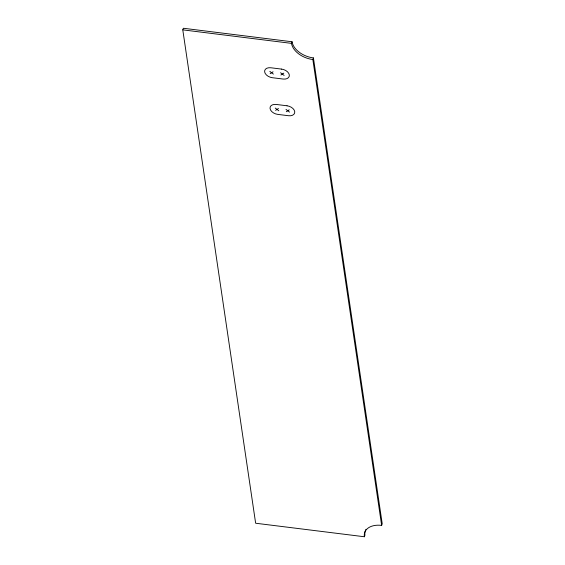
<?xml version="1.0" encoding="UTF-8"?>
<svg xmlns="http://www.w3.org/2000/svg" width="565" height="565" viewBox="0 0 565 565"><rect width="100%" height="100%" fill="white"/><g stroke="black" fill="none" stroke-linecap="round" stroke-linejoin="round"><path stroke-width="0.85" d="M182.785 29.853L183.357 28.25L292.077 41.768A20.093 12.981 19.6 0 0 313.42 57.92L382.215 523.79L381.643 525.394A20.093 12.981 19.6 0 0 364.361 536.75L255.641 523.232L182.785 29.853L291.505 43.371A20.093 12.981 19.6 0 0 312.848 59.53L381.643 525.394M291.505 43.371L292.077 41.768M312.848 59.53L313.42 57.92M364.361 536.75L364.934 535.147A20.093 12.981 19.6 0 1 366.035 529.285M270.169 73.683L273.05 71.79M280.904 75.018L283.785 73.125M275.586 110.373L278.467 108.48M286.321 111.708L289.202 109.815M280.565 72.73L284.124 75.42M269.83 71.395L273.389 74.086M285.982 109.412L289.541 112.103M275.247 108.077L278.806 110.775M281.61 69.107L270.875 67.772A7.253 4.689 19.6 0 0 264.639 71.875A7.253 4.689 19.6 0 0 272.344 77.709L283.079 79.044A7.253 4.689 19.6 0 0 289.315 74.94A7.253 4.689 19.6 0 0 281.61 69.107M287.027 105.789L276.292 104.454A7.253 4.689 19.6 0 0 270.056 108.558A7.253 4.689 19.6 0 0 277.761 114.391L288.496 115.726A7.253 4.689 19.6 0 0 294.732 111.63A7.253 4.689 19.6 0 0 287.027 105.789"/></g></svg>
